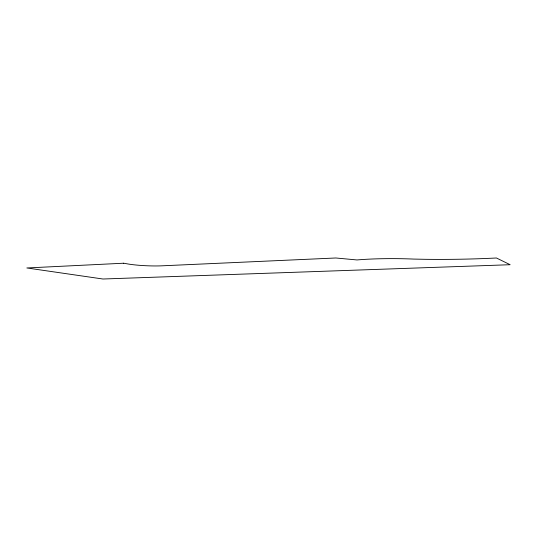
<?xml version="1.0" encoding="UTF-8"?>
<svg xmlns="http://www.w3.org/2000/svg" width="537" height="537" viewBox="0 0 537 537"><rect width="100%" height="100%" fill="white"/><g stroke="black" fill="none" stroke-linecap="round" stroke-linejoin="round"><path stroke-width="0.81" d="M123.658 263.217L26.85 267.963L102.95 279.012L510.15 264.714L496.45 257.995A176.713 27.112 -0.6 0 1 425.237 259.311L413.705 259.082A61.46 7.189 0.4 0 0 357.031 259.948L335.84 257.988L161.718 265.828A24.756 2.813 2.6 0 1 127.672 263.922L123.658 263.217"/></g></svg>
